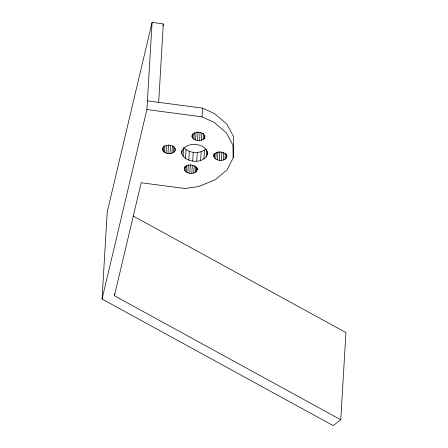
<?xml version="1.0" encoding="UTF-8"?>
<svg xmlns="http://www.w3.org/2000/svg" width="448" height="448" viewBox="0 0 448 448"><rect width="100%" height="100%" fill="white"/><g stroke="black" fill="none" stroke-linecap="round" stroke-linejoin="round"><path stroke-width="0.67" d="M133.095 215.992L345.94 332.573L340.766 419.742L333.166 425.6L102.06 299.018L107.234 211.848L152.085 22.4L163.33 23.884L158.67 102.334M114.464 295.075L114.542 293.681M102.06 299.018L146.905 109.57L152.085 22.4M162.529 149.906L162.512 148.596C164.724 143.802 173.27 144.273 175.347 148.988L175.364 150.293C173.152 155.086 164.606 154.616 162.529 149.906L162.646 147.896M163.173 151.166L163.447 146.474M164.377 152.264L164.774 145.555M166.029 153.082L166.471 145.706M167.966 153.541L168.487 144.827M169.999 153.602L170.481 145.555M171.931 153.261L172.368 145.88M173.566 152.538L173.925 146.507M174.748 151.519L174.95 148.165M207.648 151.85C207.071 164.231 185.847 163.974 181.815 153.754L182.017 150.405M183.103 156.279L183.618 147.566C189.151 153.39 199.629 154.252 205.834 149.083M197.305 168.056C197.786 174.798 186.458 175.05 184.346 169.68L184.414 167.031M184.346 169.68L184.509 166.998M185.517 158.469L186.032 149.75M184.99 170.94L185.27 166.247M186.2 172.038L186.598 165.329M187.852 172.855L188.328 164.808M188.821 160.104L189.342 151.385M189.79 173.314L190.305 164.601M192.108 136.914L192.091 135.604C194.303 130.81 202.849 131.281 204.926 135.996L204.943 137.301C202.726 142.094 194.186 141.624 192.108 136.914L192.226 134.898M192.746 138.174L193.026 133.482M191.822 173.376L192.298 165.329M192.696 161.028L193.217 152.309M193.956 139.266L194.354 132.563M195.608 140.084L196.045 132.709M193.749 173.034L194.191 165.654M195.39 172.312L195.748 166.281M197.546 140.549L198.066 131.83M196.762 161.151L197.282 152.432M196.571 171.293L196.806 167.266M199.578 140.61L200.06 132.563M340.766 419.742L114.419 295.77L141.182 182.745L185.058 188.53L198.794 186.474L215.174 179.754L227.058 169.887L233.19 157.92L232.926 145.102L226.29 132.793L213.987 122.287L202.031 116.844L202.546 108.125L147.426 100.856M201.51 140.263L201.947 132.888M200.62 160.462L201.141 151.743M203.146 139.546L203.504 133.51M204.327 138.527L204.529 135.173M203.896 159.023L204.411 150.304M206.259 156.979L206.696 149.604M226.884 155.064C227.366 161.806 216.037 162.058 213.926 156.688L213.993 154.039M213.926 156.688L214.088 154.006M214.57 157.948L214.85 153.255M215.779 159.04L216.177 152.337M217.431 159.863L217.907 151.816M219.369 160.322L219.884 151.609M221.402 160.384L221.878 152.337M223.328 160.037L223.765 152.662M224.963 159.32L225.322 153.283M226.15 158.301L226.386 154.274M233.19 157.92L233.705 149.195L233.442 136.382L226.811 124.074L214.508 113.574L202.546 108.125M162.848 25.922L163.167 24.562M184.335 168.375C186.547 163.576 195.093 164.046 197.17 168.762L197.182 170.066M213.914 155.378C216.126 150.584 224.672 151.054 226.75 155.77L226.761 157.074M146.905 109.57L202.031 116.844M207.486 154.532L207.458 151.917C203.302 142.492 186.217 141.551 181.787 151.144L181.815 153.754"/></g></svg>
